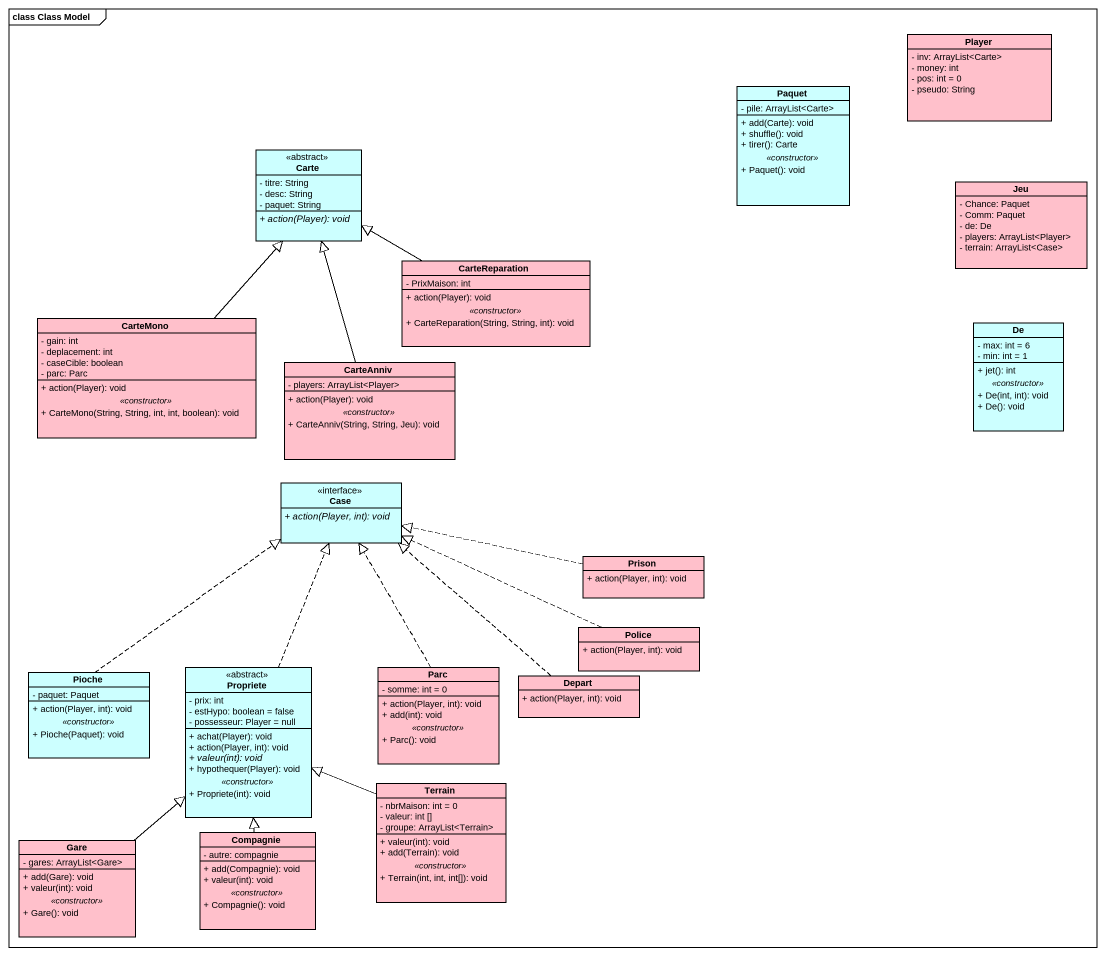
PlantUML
@startuml
mainframe class Class Model
hide circle
hide empty members
skinparam classAttributeIconSize 0
class Player #FFC0CB {
  - inv: ArrayList<Carte>
  - money: int
  - pos: int = 0
  - pseudo: String
}
class Paquet #CCFFFF {
  - pile: ArrayList<Carte>
  --
  + add(Carte): void
  + shuffle(): void
  + tirer(): Carte
  .. <<constructor>> ..
  + Paquet(): void
}
class Carte <<abstract>> #CCFFFF {
  - titre: String
  - desc: String
  - paquet: String
  {abstract} + action(Player): void
}
class Jeu #FFC0CB {
  - Chance: Paquet
  - Comm: Paquet
  - de: De
  - players: ArrayList<Player>
  - terrain: ArrayList<Case>
}
class CarteReparation #FFC0CB {
  - PrixMaison: int
  --
  + action(Player): void
  .. <<constructor>> ..
  + CarteReparation(String, String, int): void
}
class CarteMono #FFC0CB {
  - gain: int
  - deplacement: int
  - caseCible: boolean
  - parc: Parc
  --
  + action(Player): void
  .. <<constructor>> ..
  + CarteMono(String, String, int, int, boolean): void
}
class De #CCFFFF {
  - max: int = 6
  - min: int = 1
  --
  + jet(): int
  .. <<constructor>> ..
  + De(int, int): void
  + De(): void
}
class CarteAnniv #FFC0CB {
  - players: ArrayList<Player>
  --
  + action(Player): void
  .. <<constructor>> ..
  + CarteAnniv(String, String, Jeu): void
}
class Case <<interface>> #CCFFFF {
  {abstract} + action(Player, int): void
}
class Prison #FFC0CB {
  + action(Player, int): void
}
class Police #FFC0CB {
  + action(Player, int): void
}
class Pioche #CCFFFF {
  - paquet: Paquet
  --
  + action(Player, int): void
  .. <<constructor>> ..
  + Pioche(Paquet): void
}
class Propriete <<abstract>> #CCFFFF {
  - prix: int
  - estHypo: boolean = false
  - possesseur: Player = null
  --
  + achat(Player): void
  + action(Player, int): void
  {abstract} + valeur(int): void
  + hypothequer(Player): void
  .. <<constructor>> ..
  + Propriete(int): void
}
class Parc #FFC0CB {
  - somme: int = 0
  --
  + action(Player, int): void
  + add(int): void
  .. <<constructor>> ..
  + Parc(): void
}
class Depart #FFC0CB {
  + action(Player, int): void
}
class Terrain #FFC0CB {
  - nbrMaison: int = 0
  - valeur: int []
  - groupe: ArrayList<Terrain>
  --
  + valeur(int): void
  + add(Terrain): void
  .. <<constructor>> ..
  + Terrain(int, int, int[]): void
}
class Compagnie #FFC0CB {
  - autre: compagnie
  --
  + add(Compagnie): void
  + valeur(int): void
  .. <<constructor>> ..
  + Compagnie(): void
}
class Gare #FFC0CB {
  - gares: ArrayList<Gare>
  --
  + add(Gare): void
  + valeur(int): void
  .. <<constructor>> ..
  + Gare(): void
}
CarteReparation -left-|> Carte
CarteMono -up-|> Carte
CarteAnniv -up-|> Carte
Prison .left.|> Case
Police .left.|> Case
Pioche .up.|> Case
Propriete .up.|> Case
Parc .up.|> Case
Depart .up.|> Case
Terrain -left-|> Propriete
Compagnie -up-|> Propriete
Gare -up-|> Propriete
@enduml
